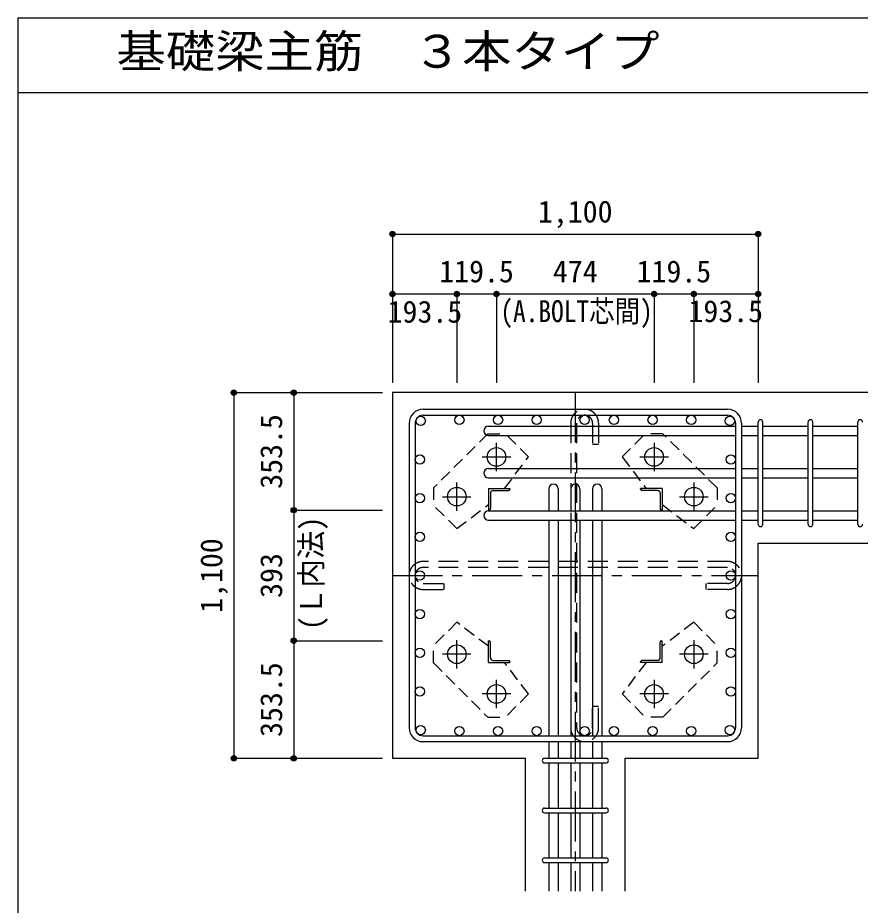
# Model space of a CAD drawing. Units: millimetres at full size, sheet at 1:30. Extents: x -5973 to 5954, y -4195 to 4201.
# Drawn here: x -5973 to -3439, y 1531 to 4201 of the extents above; entities that cross this region are included whole.
import ezdxf
from ezdxf.enums import TextEntityAlignment as Align

# ---------------------------------------------------------------- set-up
doc = ezdxf.new("R2010")
doc.units = ezdxf.units.MM
doc.header["$LTSCALE"] = 30
doc.header["$PDMODE"] = 32
doc.header["$PDSIZE"] = 15
for name, pattern in [('CHAIN1', [8, 5, -1, 1, -1]), ('DASHED1', [1.8, 1.2, -0.6]), ('DASHED2', [3, 2, -1])]:
    doc.linetypes.add(name, pattern=pattern)
for name, color, linetype in [('0-1_躯体線', 2, 'Continuous'), ('0-2_アンカー、アングル', 4, 'Continuous'), ('0-3_立上り筋', 3, 'Continuous'), ('0-4_フープ筋', 7, 'Continuous'), ('0-5_基礎梁筋', 7, 'Continuous'), ('0-6_スタラップ筋', 7, 'Continuous'), ('0-7_文字', 4, 'Continuous'), ('0-9_プレート', 4, 'DASHED1'), ('0-C_中子', 7, 'DASHED2'), ('0-D_寸法', 4, 'Continuous'), ('6-7_文字', 7, 'Continuous'), ('F-0_枠', 6, 'Continuous')]:
    doc.layers.add(name, color=color, linetype=linetype)
doc.styles.add('ＭＳ ゴシック', font='')
doc.styles.get('ＭＳ ゴシック').set_extended_font_data('MS Gothic')

msp = doc.modelspace()

# ---------------------------------------------------------------- linework, layer by layer
at = {"layer": '0-1_躯体線'}
for p, q in [((-3345.8, 3073.3), (-4845.8, 3073.3)), ((-4845.8, 3073.3), (-4845.8, 1973.3)), ((-3745.8, 2620.3), (-3345.8, 2620.3)), ((-3745.8, 1973.3), (-3745.8, 2620.3)), ((-4845.8, 1973.3), (-4445.3, 1973.3)), ((-4445.3, 1573.3), (-4445.3, 1973.3))]:
    msp.add_line(p, q, dxfattribs=at)
msp.add_lwpolyline([(-4146.3, 1573.3), (-4146.3, 1973.3), (-3745.8, 1973.3)], dxfattribs=at)
at = {"layer": '0-2_アンカー、アングル', "linetype": 'CHAIN1'}
for p, q in [((-4532.8, 2837.1), (-4532.8, 2922.6)), ((-4058.8, 2922.6), (-4058.8, 2837.1)), ((-4575.6, 2879.8), (-4490.1, 2879.8)), ((-4101.5, 2879.8), (-4016, 2879.8)), ((-4652.3, 2717.6), (-4652.3, 2803.1)), ((-3939.3, 2803.1), (-3939.3, 2717.6)), ((-4695.1, 2760.3), (-4609.6, 2760.3)), ((-3982, 2760.3), (-3896.5, 2760.3)), ((-4652.3, 2243.5), (-4652.3, 2329)), ((-3939.3, 2329), (-3939.3, 2243.5)), ((-4609.6, 2286.3), (-4695.1, 2286.3)), ((-3896.5, 2286.3), (-3982, 2286.3)), ((-4532.8, 2124), (-4532.8, 2209.5)), ((-4058.8, 2209.5), (-4058.8, 2124)), ((-4490.1, 2166.8), (-4575.6, 2166.8)), ((-4016, 2166.8), (-4101.5, 2166.8))]:
    msp.add_line(p, q, dxfattribs=at)
at = {"layer": '0-2_アンカー、アングル'}
for p, q in [((-4557.3, 2784.8), (-4492.3, 2784.8)), ((-4557.3, 2784.8), (-4557.3, 2719.8)), ((-4542.8, 2778.8), (-4496.3, 2778.8)), ((-4492.3, 2784.8), (-4492.3, 2782.8)), ((-4034.3, 2784.8), (-4099.3, 2784.8)), ((-4099.3, 2782.8), (-4099.3, 2784.8)), ((-4048.8, 2778.8), (-4095.3, 2778.8)), ((-4034.3, 2784.8), (-4034.3, 2719.8)), ((-4551.3, 2770.3), (-4551.3, 2723.8)), ((-4040.3, 2770.3), (-4040.3, 2723.8)), ((-4555.3, 2719.8), (-4557.3, 2719.8)), ((-4034.3, 2719.8), (-4036.3, 2719.8)), ((-4557.3, 2326.8), (-4555.3, 2326.8)), ((-4557.3, 2261.8), (-4557.3, 2326.8)), ((-4036.3, 2326.8), (-4034.3, 2326.8)), ((-4034.3, 2261.8), (-4034.3, 2326.8)), ((-4551.3, 2276.3), (-4551.3, 2322.8)), ((-4040.3, 2276.3), (-4040.3, 2322.8)), ((-4557.3, 2261.8), (-4492.3, 2261.8)), ((-4542.8, 2267.8), (-4496.3, 2267.8)), ((-4492.3, 2263.8), (-4492.3, 2261.8)), ((-4099.3, 2261.8), (-4099.3, 2263.8)), ((-4034.3, 2261.8), (-4099.3, 2261.8)), ((-4048.8, 2267.8), (-4095.3, 2267.8))]:
    msp.add_line(p, q, dxfattribs=at)
at = {"layer": '0-2_アンカー、アングル', "color": 3}
for centre in [(-4532.8, 2879.8), (-4058.8, 2879.8), (-4652.3, 2760.3), (-3939.3, 2760.3), (-4652.3, 2286.3), (-3939.3, 2286.3), (-4532.8, 2166.8), (-4058.8, 2166.8)]:
    msp.add_circle(centre, 28, dxfattribs=at)
at = {"layer": '0-2_アンカー、アングル'}
for centre, radius, start, end in [((-4542.8, 2770.3), 8.5, 90, 180), ((-4496.3, 2782.8), 4, 270, 0), ((-4095.3, 2782.8), 4, 180, 270), ((-4048.8, 2770.3), 8.5, 0, 90), ((-4555.3, 2723.8), 4, 270, 0), ((-4036.3, 2723.8), 4, 180, 270), ((-4555.3, 2322.8), 4, 0, 90), ((-4036.3, 2322.8), 4, 90, 180), ((-4542.8, 2276.3), 8.5, 180, 270), ((-4048.8, 2276.3), 8.5, 270, 0), ((-4496.3, 2263.8), 4, 0, 90), ((-4095.3, 2263.8), 4, 90, 180)]:
    msp.add_arc(centre, radius, start, end, dxfattribs=at)
at = {"layer": '0-3_立上り筋'}
for centre in [(-4760.87, 2988.37), (-4644.6, 2991.3), (-4528.34, 2991.3), (-4412.07, 2991.3), (-4267.8, 2991.3), (-4179.53, 2991.3), (-4063.27, 2991.3), (-3947, 2991.3), (-3830.73, 2988.37), (-4763.8, 2872.1), (-3827.8, 2872.1), (-4763.8, 2755.83), (-3827.8, 2755.83), (-4763.8, 2639.57), (-3827.8, 2639.57), (-4763.8, 2523.3), (-3827.8, 2523.3), (-4763.8, 2407.03), (-3827.8, 2407.03), (-4763.8, 2290.76), (-3827.8, 2290.76), (-4763.8, 2174.5), (-3827.8, 2174.5), (-4760.87, 2058.23), (-4644.6, 2055.3), (-4528.34, 2055.3), (-4412.07, 2055.3), (-4267.8, 2055.3), (-4179.53, 2055.3), (-4063.27, 2055.3), (-3947, 2055.3), (-3830.73, 2058.23)]:
    msp.add_circle(centre, 14, dxfattribs=at)
at = {"layer": '0-4_フープ筋'}
for p, q in [((-4753.8, 3023.3), (-3837.8, 3023.3)), ((-4753.8, 3005.3), (-3837.8, 3005.3)), ((-4795.8, 2981.3), (-4795.8, 2065.3)), ((-4777.8, 2981.3), (-4777.8, 2065.3)), ((-3813.8, 2981.3), (-3813.8, 2065.3)), ((-3795.8, 2981.3), (-3795.8, 2065.3)), ((-4753.8, 2041.3), (-3837.8, 2041.3)), ((-4753.8, 2023.3), (-3837.8, 2023.3))]:
    msp.add_line(p, q, dxfattribs=at)
for centre, radius, start, end in [((-4753.8, 2981.3), 42, 90, 180), ((-3837.8, 2981.3), 42, 0, 90), ((-4753.8, 2981.3), 24, 90, 180), ((-3837.8, 2981.3), 24, 0, 90), ((-4753.8, 2065.3), 42, 180, 270), ((-4753.8, 2065.3), 24, 180, 270), ((-3837.8, 2065.3), 42, 270, 0), ((-3837.8, 2065.3), 24, 270, 0)]:
    msp.add_arc(centre, radius, start, end, dxfattribs=at)
at = {"layer": '0-5_基礎梁筋'}
for p, q in [((-4556.8, 2972.37), (-3813.8, 2972.37)), ((-3795.8, 2972.37), (-3745.8, 2972.37)), ((-3731.8, 2972.37), (-3595.8, 2972.37)), ((-3581.8, 2972.37), (-3445.8, 2972.37)), ((-4556.8, 2944.37), (-3813.8, 2944.37)), ((-3795.8, 2944.37), (-3745.8, 2944.37)), ((-3731.8, 2944.37), (-3595.8, 2944.37)), ((-3581.8, 2944.37), (-3445.8, 2944.37)), ((-4556.8, 2845.08), (-3813.8, 2845.08)), ((-3795.8, 2845.08), (-3745.8, 2845.08)), ((-3731.8, 2845.08), (-3595.8, 2845.08)), ((-3581.8, 2845.08), (-3445.8, 2845.08)), ((-4556.8, 2817.08), (-3813.8, 2817.08)), ((-3795.8, 2817.08), (-3745.8, 2817.08)), ((-3731.8, 2817.08), (-3595.8, 2817.08)), ((-3581.8, 2817.08), (-3445.8, 2817.08)), ((-4375.8, 2784.3), (-4375.8, 2717.8)), ((-4347.8, 2784.3), (-4347.8, 2717.8)), ((-4309.8, 2784.3), (-4309.8, 2717.8)), ((-4281.8, 2784.3), (-4281.8, 2717.8)), ((-4243.8, 2784.3), (-4243.8, 2717.8)), ((-4215.8, 2784.3), (-4215.8, 2717.8)), ((-4556.8, 2717.8), (-3813.8, 2717.8)), ((-3795.8, 2717.8), (-3745.8, 2717.8)), ((-3731.8, 2717.8), (-3595.8, 2717.8)), ((-3581.8, 2717.8), (-3445.8, 2717.8)), ((-4556.8, 2689.8), (-3813.8, 2689.8)), ((-4375.8, 2689.8), (-4375.8, 2041.3)), ((-4347.8, 2689.8), (-4347.8, 2041.3)), ((-4309.8, 2689.8), (-4309.8, 2041.3)), ((-4281.8, 2689.8), (-4281.8, 2041.3)), ((-4243.8, 2689.8), (-4243.8, 2041.3)), ((-4215.8, 2689.8), (-4215.8, 2041.3)), ((-3795.8, 2689.8), (-3745.8, 2689.8)), ((-3731.8, 2689.8), (-3595.8, 2689.8)), ((-3581.8, 2689.8), (-3445.8, 2689.8)), ((-4375.8, 2023.3), (-4375.8, 1973.3)), ((-4347.8, 2023.3), (-4347.8, 1973.3)), ((-4309.8, 2023.3), (-4309.8, 1973.3)), ((-4281.8, 2023.3), (-4281.8, 1973.3)), ((-4243.8, 2023.3), (-4243.8, 1973.3)), ((-4215.8, 2023.3), (-4215.8, 1973.3)), ((-4375.8, 1959.3), (-4375.8, 1823.3)), ((-4347.8, 1959.3), (-4347.8, 1823.3)), ((-4309.8, 1959.3), (-4309.8, 1823.3)), ((-4281.8, 1959.3), (-4281.8, 1823.3)), ((-4243.8, 1959.3), (-4243.8, 1823.3)), ((-4215.8, 1959.3), (-4215.8, 1823.3)), ((-4375.8, 1809.3), (-4375.8, 1673.3)), ((-4347.8, 1809.3), (-4347.8, 1673.3)), ((-4309.8, 1809.3), (-4309.8, 1673.3)), ((-4281.8, 1809.3), (-4281.8, 1673.3)), ((-4243.8, 1809.3), (-4243.8, 1673.3)), ((-4215.8, 1809.3), (-4215.8, 1673.3)), ((-4375.8, 1659.3), (-4375.8, 1573.3)), ((-4347.8, 1659.3), (-4347.8, 1573.3)), ((-4309.8, 1659.3), (-4309.8, 1573.3)), ((-4281.8, 1659.3), (-4281.8, 1573.3)), ((-4243.8, 1659.3), (-4243.8, 1573.3)), ((-4215.8, 1659.3), (-4215.8, 1573.3))]:
    msp.add_line(p, q, dxfattribs=at)
for centre, start, end in [((-4556.8, 2958.37), 90, 270), ((-4556.8, 2831.08), 90, 270), ((-4361.8, 2784.3), 0, 180), ((-4295.8, 2784.3), 0, 180), ((-4229.8, 2784.3), 0, 180), ((-4556.8, 2703.8), 90, 270)]:
    msp.add_arc(centre, 14, start, end, dxfattribs=at)
at = {"layer": '0-6_スタラップ筋'}
for p, q in [((-3745.8, 2677.3), (-3745.8, 2984.87)), ((-3731.8, 2677.3), (-3731.8, 2984.87)), ((-3595.8, 2677.3), (-3595.8, 2984.87)), ((-3581.8, 2677.3), (-3581.8, 2984.87)), ((-3445.8, 2677.3), (-3445.8, 2984.87)), ((-4388.3, 1973.3), (-4203.3, 1973.3)), ((-4388.3, 1959.3), (-4203.3, 1959.3)), ((-4388.3, 1823.3), (-4203.3, 1823.3)), ((-4388.3, 1809.3), (-4203.3, 1809.3)), ((-4388.3, 1673.3), (-4203.3, 1673.3)), ((-4388.3, 1659.3), (-4203.3, 1659.3))]:
    msp.add_line(p, q, dxfattribs=at)
for centre, start, end in [((-3738.8, 2984.87), 0, 180), ((-3738.8, 2984.87), 0, 180), ((-3738.8, 2984.87), 0, 180), ((-3738.8, 2984.87), 0, 180), ((-3588.8, 2984.87), 0, 180), ((-3438.8, 2984.87), 0, 180), ((-3738.8, 2677.3), 180, 0), ((-3738.8, 2677.3), 180, 0), ((-3738.8, 2677.3), 180, 0), ((-3738.8, 2677.3), 180, 0), ((-3588.8, 2677.3), 180, 0), ((-3438.8, 2677.3), 180, 0), ((-4388.3, 1966.3), 90, 270), ((-4388.3, 1966.3), 90, 270), ((-4388.3, 1966.3), 90, 270), ((-4388.3, 1966.3), 90, 270), ((-4203.3, 1966.3), 270, 90), ((-4203.3, 1966.3), 270, 90), ((-4203.3, 1966.3), 270, 90), ((-4203.3, 1966.3), 270, 90), ((-4388.3, 1816.3), 90, 270), ((-4203.3, 1816.3), 270, 90), ((-4388.3, 1666.3), 90, 270), ((-4203.3, 1666.3), 270, 90)]:
    msp.add_arc(centre, 7, start, end, dxfattribs=at)
at = {"layer": '0-9_プレート'}
for p, q in [((-4558.93, 2949.77), (-4722.27, 2786.43)), ((-4558.93, 2949.77), (-4506.6, 2949.77)), ((-4436.61, 2879.78), (-4506.6, 2949.77)), ((-4154.99, 2879.78), (-4085, 2949.77)), ((-4032.67, 2949.77), (-4085, 2949.77)), ((-3869.33, 2786.43), (-4032.67, 2949.77)), ((-4509, 2784.8), (-4436.61, 2879.78)), ((-4154.99, 2879.78), (-4082.6, 2784.8)), ((-4722.27, 2786.43), (-4722.27, 2734.1)), ((-3869.33, 2786.43), (-3869.33, 2734.1)), ((-4652.28, 2664.11), (-4722.27, 2734.1)), ((-4652.28, 2664.11), (-4557.3, 2736.5)), ((-4034.3, 2736.5), (-3939.32, 2664.11)), ((-3939.32, 2664.11), (-3869.33, 2734.1)), ((-4652.28, 2382.49), (-4722.27, 2312.5)), ((-4557.3, 2310.1), (-4652.28, 2382.49)), ((-3939.32, 2382.49), (-4034.3, 2310.1)), ((-3939.32, 2382.49), (-3869.33, 2312.5)), ((-4722.27, 2260.17), (-4722.27, 2312.5)), ((-3869.33, 2260.17), (-3869.33, 2312.5)), ((-4722.27, 2260.17), (-4558.93, 2096.83)), ((-4436.61, 2166.82), (-4509, 2261.8)), ((-4082.6, 2261.8), (-4154.99, 2166.82)), ((-4032.67, 2096.83), (-3869.33, 2260.17)), ((-4436.61, 2166.82), (-4506.6, 2096.83)), ((-4154.99, 2166.82), (-4085, 2096.83)), ((-4558.93, 2096.83), (-4506.6, 2096.83)), ((-4032.67, 2096.83), (-4085, 2096.83))]:
    msp.add_line(p, q, dxfattribs=at)
at = {"layer": '0-C_中子'}
for p, q in [((-4309.8, 2981.3), (-4309.8, 2065.3)), ((-4291.8, 2981.3), (-4291.8, 2065.3)), ((-4243.8, 2981.3), (-4243.8, 2917.3)), ((-4225.8, 2981.3), (-4225.8, 2917.3)), ((-4225.8, 2917.3), (-4243.8, 2917.3)), ((-3837.8, 2565.3), (-4753.8, 2565.3)), ((-3837.8, 2547.3), (-4753.8, 2547.3)), ((-4753.8, 2499.3), (-4689.8, 2499.3)), ((-3901.8, 2481.3), (-3901.8, 2499.3)), ((-3837.8, 2499.3), (-3901.8, 2499.3)), ((-3837.8, 2481.3), (-3901.8, 2481.3)), ((-4243.8, 2065.3), (-4243.8, 2129.3))]:
    msp.add_line(p, q, dxfattribs=at)
for points in [[(-4753.8, 2481.3), (-4689.8, 2481.3), (-4689.8, 2499.3)], [(-4225.8, 2065.3), (-4225.8, 2129.3), (-4243.8, 2129.3)]]:
    msp.add_lwpolyline(points, dxfattribs=at)
for centre, radius, start, end in [((-4267.8, 2981.3), 42, 0, 180), ((-4267.8, 2981.3), 24, 0, 180), ((-4753.8, 2523.3), 42, 90, 270), ((-3837.8, 2523.3), 42, 270, 90), ((-4753.8, 2523.3), 24, 90, 270), ((-3837.8, 2523.3), 24, 270, 90), ((-4267.8, 2065.3), 42, 180, 0), ((-4267.8, 2065.3), 24, 180, 0)]:
    msp.add_arc(centre, radius, start, end, dxfattribs=at)
at = {"layer": '0-D_寸法'}
for p, q in [((-4845.8, 3550.34), (-3745.8, 3550.34)), ((-4845.8, 3550.34), (-4845.8, 3370.34)), ((-4845.8, 3550.34), (-4845.8, 3370.34)), ((-4845.8, 3550.34), (-3745.8, 3550.34)), ((-3745.8, 3550.34), (-3745.8, 3370.34)), ((-4845.8, 3370.34), (-4652.3, 3370.34)), ((-4845.8, 3370.34), (-4845.8, 3103.3)), ((-4652.3, 3370.34), (-4652.3, 3103.3)), ((-4652.3, 3370.34), (-4532.8, 3370.34)), ((-4532.8, 3370.34), (-4532.8, 3103.3)), ((-4532.8, 3370.34), (-4058.8, 3370.34)), ((-4058.8, 3370.34), (-4058.8, 3103.3)), ((-4058.8, 3370.34), (-3939.3, 3370.34)), ((-3939.3, 3370.34), (-3939.3, 3103.3)), ((-3939.3, 3370.34), (-3745.8, 3370.34)), ((-3745.8, 3370.34), (-3745.8, 3103.3)), ((-3745.8, 3370.34), (-3745.8, 3103.3)), ((-5322.84, 3073.3), (-5322.84, 1973.3)), ((-5322.84, 3073.3), (-5142.84, 3073.3)), ((-5322.84, 3073.3), (-5142.84, 3073.3)), ((-5322.84, 3073.3), (-5322.84, 1973.3)), ((-5142.84, 3073.3), (-5142.84, 2719.8)), ((-5142.84, 3073.3), (-4875.8, 3073.3)), ((-5142.84, 2719.8), (-4875.8, 2719.8)), ((-5142.84, 2719.8), (-5142.84, 2326.8)), ((-5142.84, 2326.8), (-4875.8, 2326.8)), ((-5142.84, 2326.8), (-5142.84, 1973.3)), ((-5322.84, 1973.3), (-5142.84, 1973.3)), ((-5142.84, 1973.3), (-4875.8, 1973.3)), ((-5142.84, 1973.3), (-4875.8, 1973.3))]:
    msp.add_line(p, q, dxfattribs=at)
at = {"layer": '0-D_寸法', "linetype": 'CHAIN1'}
for p, q in [((-4295.8, 3073.3), (-4295.8, 1573.3)), ((-4845.8, 2523.3), (-3745.8, 2523.3))]:
    msp.add_line(p, q, dxfattribs=at)
at = {"layer": '0-D_寸法'}
for centre, radius in [((-4845.8, 3550.34), 8), ((-4845.8, 3550.34), 7.2), ((-4845.8, 3550.34), 6.4), ((-4845.8, 3550.34), 5.6), ((-4845.8, 3550.34), 4.8), ((-4845.8, 3550.34), 4), ((-4845.8, 3550.34), 3.2), ((-4845.8, 3550.34), 2.4), ((-4845.8, 3550.34), 1.6), ((-4845.8, 3550.34), 0.8), ((-3745.8, 3550.34), 8), ((-3745.8, 3550.34), 7.2), ((-3745.8, 3550.34), 6.4), ((-3745.8, 3550.34), 5.6), ((-3745.8, 3550.34), 4.8), ((-3745.8, 3550.34), 4), ((-3745.8, 3550.34), 3.2), ((-3745.8, 3550.34), 2.4), ((-3745.8, 3550.34), 1.6), ((-3745.8, 3550.34), 0.8), ((-4845.8, 3370.34), 8), ((-4845.8, 3370.34), 7.2), ((-4845.8, 3370.34), 6.4), ((-4845.8, 3370.34), 5.6), ((-4845.8, 3370.34), 4.8), ((-4845.8, 3370.34), 4), ((-4845.8, 3370.34), 3.2), ((-4845.8, 3370.34), 2.4), ((-4845.8, 3370.34), 1.6), ((-4845.8, 3370.34), 0.8), ((-4652.3, 3370.34), 8), ((-4652.3, 3370.34), 7.2), ((-4652.3, 3370.34), 6.4), ((-4652.3, 3370.34), 5.6), ((-4652.3, 3370.34), 4.8), ((-4652.3, 3370.34), 4), ((-4652.3, 3370.34), 3.2), ((-4652.3, 3370.34), 2.4), ((-4652.3, 3370.34), 1.6), ((-4652.3, 3370.34), 0.8), ((-4532.8, 3370.34), 8), ((-4532.8, 3370.34), 7.2), ((-4532.8, 3370.34), 6.4), ((-4532.8, 3370.34), 5.6), ((-4532.8, 3370.34), 4.8), ((-4532.8, 3370.34), 4), ((-4532.8, 3370.34), 3.2), ((-4532.8, 3370.34), 2.4), ((-4532.8, 3370.34), 1.6), ((-4532.8, 3370.34), 0.8), ((-4058.8, 3370.34), 8), ((-4058.8, 3370.34), 7.2), ((-4058.8, 3370.34), 6.4), ((-4058.8, 3370.34), 5.6), ((-4058.8, 3370.34), 4.8), ((-4058.8, 3370.34), 4), ((-4058.8, 3370.34), 3.2), ((-4058.8, 3370.34), 2.4), ((-4058.8, 3370.34), 1.6), ((-4058.8, 3370.34), 0.8), ((-3939.3, 3370.34), 8), ((-3939.3, 3370.34), 7.2), ((-3939.3, 3370.34), 6.4), ((-3939.3, 3370.34), 5.6), ((-3939.3, 3370.34), 4.8), ((-3939.3, 3370.34), 4), ((-3939.3, 3370.34), 3.2), ((-3939.3, 3370.34), 2.4), ((-3939.3, 3370.34), 1.6), ((-3939.3, 3370.34), 0.8), ((-3745.8, 3370.34), 8), ((-3745.8, 3370.34), 7.2), ((-3745.8, 3370.34), 6.4), ((-3745.8, 3370.34), 5.6), ((-3745.8, 3370.34), 4.8), ((-3745.8, 3370.34), 4), ((-3745.8, 3370.34), 3.2), ((-3745.8, 3370.34), 2.4), ((-3745.8, 3370.34), 1.6), ((-3745.8, 3370.34), 0.8), ((-5322.84, 3073.3), 8), ((-5322.84, 3073.3), 7.2), ((-5322.84, 3073.3), 6.4), ((-5322.84, 3073.3), 5.6), ((-5322.84, 3073.3), 4.8), ((-5322.84, 3073.3), 4), ((-5322.84, 3073.3), 3.2), ((-5322.84, 3073.3), 2.4), ((-5322.84, 3073.3), 1.6), ((-5322.84, 3073.3), 0.8), ((-5142.84, 3073.3), 8), ((-5142.84, 3073.3), 7.2), ((-5142.84, 3073.3), 6.4), ((-5142.84, 3073.3), 5.6), ((-5142.84, 3073.3), 4.8), ((-5142.84, 3073.3), 4), ((-5142.84, 3073.3), 3.2), ((-5142.84, 3073.3), 2.4), ((-5142.84, 3073.3), 1.6), ((-5142.84, 3073.3), 0.8), ((-5142.84, 2719.8), 8), ((-5142.84, 2719.8), 7.2), ((-5142.84, 2719.8), 6.4), ((-5142.84, 2719.8), 5.6), ((-5142.84, 2719.8), 4.8), ((-5142.84, 2719.8), 4), ((-5142.84, 2719.8), 3.2), ((-5142.84, 2719.8), 2.4), ((-5142.84, 2719.8), 1.6), ((-5142.84, 2719.8), 0.8), ((-5142.84, 2326.8), 8), ((-5142.84, 2326.8), 7.2), ((-5142.84, 2326.8), 6.4), ((-5142.84, 2326.8), 5.6), ((-5142.84, 2326.8), 4.8), ((-5142.84, 2326.8), 4), ((-5142.84, 2326.8), 3.2), ((-5142.84, 2326.8), 2.4), ((-5142.84, 2326.8), 1.6), ((-5142.84, 2326.8), 0.8), ((-5322.84, 1973.3), 8), ((-5322.84, 1973.3), 7.2), ((-5322.84, 1973.3), 6.4), ((-5322.84, 1973.3), 5.6), ((-5322.84, 1973.3), 4.8), ((-5322.84, 1973.3), 4), ((-5322.84, 1973.3), 3.2), ((-5142.84, 1973.3), 8), ((-5142.84, 1973.3), 7.2), ((-5142.84, 1973.3), 6.4), ((-5142.84, 1973.3), 5.6), ((-5142.84, 1973.3), 4.8), ((-5142.84, 1973.3), 4), ((-5142.84, 1973.3), 3.2), ((-5322.84, 1973.3), 2.4), ((-5322.84, 1973.3), 1.6), ((-5322.84, 1973.3), 0.8), ((-5142.84, 1973.3), 2.4), ((-5142.84, 1973.3), 1.6), ((-5142.84, 1973.3), 0.8)]:
    msp.add_circle(centre, radius, dxfattribs=at)
at = {"layer": '0-D_寸法', "color": 7}
for p in [(-4845.8, 3550.34), (-3745.8, 3550.34), (-4845.8, 3370.34), (-4652.3, 3370.34), (-4532.8, 3370.34), (-4058.8, 3370.34), (-3939.3, 3370.34), (-3745.8, 3370.34), (-5322.84, 3073.3), (-5142.84, 3073.3), (-5142.84, 2719.8), (-5142.84, 2326.8), (-5322.84, 1973.3), (-5142.84, 1973.3)]:
    msp.add_point(p, dxfattribs=at)
at = {"layer": 'F-0_枠'}
for q in [(5954.1, 4201.15), (-5972.88, -4195.24)]:
    msp.add_line((-5972.88, 4201.15), q, dxfattribs=at)
at = {"layer": 'F-0_枠', "color": 2}
msp.add_line((-5972.88, 3976.15), (3723.6, 3976.15), dxfattribs=at)

# ---------------------------------------------------------------- texts
at = {"layer": '0-7_文字', "style": 'ＭＳ ゴシック', "width": 0.85}
msp.add_text('(A.BOLT芯間)', height=65.98, dxfattribs=at).set_placement((-4521.31, 3265.58), align=Align.BOTTOM_LEFT)
at = {"layer": '0-7_文字', "style": 'ＭＳ ゴシック', "width": 0.95}
msp.add_text('(Ｌ内法)', height=65.98, rotation=90, dxfattribs=at).set_placement((-5037.78, 2358.7), align=Align.BOTTOM_LEFT)
at = {"layer": '0-D_寸法', "style": 'ＭＳ ゴシック'}
for s, p in [('1,100', (-4408.3, 3565.34)), ('119.5', (-4705.05, 3385.34)), ('474', (-4363.3, 3385.34)), ('119.5', (-4111.55, 3385.34)), ('193.5', (-4860.39, 3264.09)), ('193.5', (-3955.54, 3265.64))]:
    msp.add_text(s, height=65.98, dxfattribs=at).set_placement(p, align=Align.BOTTOM_LEFT)
for s, p in [('353.5', (-5157.84, 2784.05)), ('1,100', (-5337.84, 2410.8)), ('393', (-5157.84, 2455.8)), ('353.5', (-5157.84, 2037.55))]:
    msp.add_text(s, height=65.98, rotation=90, dxfattribs=at).set_placement(p, align=Align.BOTTOM_LEFT)
at = {"layer": '6-7_文字', "color": 2, "style": 'ＭＳ ゴシック', "width": 1.1}
msp.add_text('\u3000\u3000基礎梁主筋\u3000３本タイプ', height=98.97, dxfattribs=at).set_placement((-5972.88, 4021.15), align=Align.BOTTOM_LEFT)

doc.saveas('drawing.dxf')
